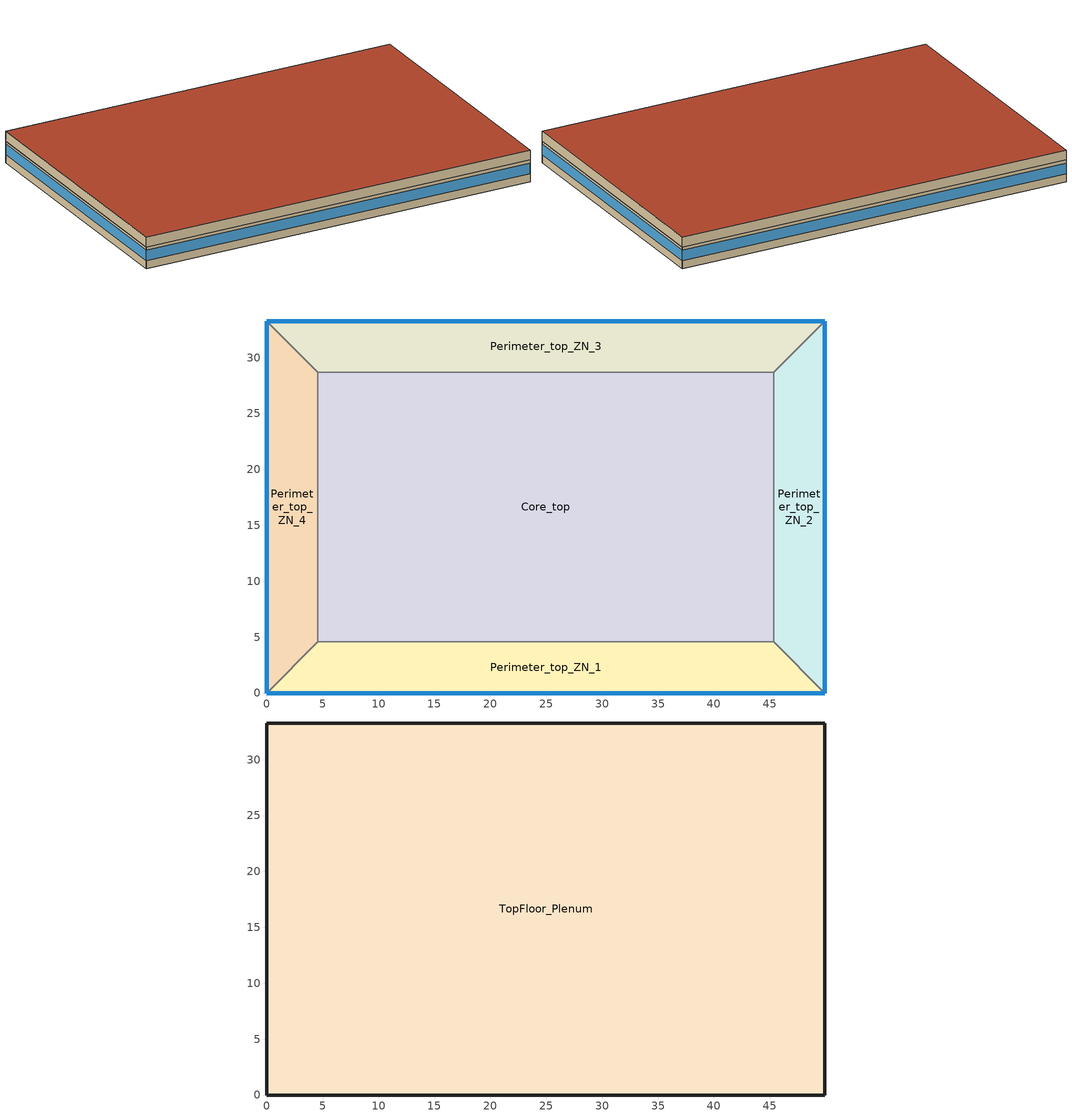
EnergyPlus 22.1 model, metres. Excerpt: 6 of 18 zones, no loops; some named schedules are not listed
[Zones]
Perimeter_top_ZN_1
 floor to MidFloor_Plenum (int_slab_floor): 0,0 4.57,4.57 45.34,4.57 49.91,0 z7.92
 wall outside (nonres_ext_wall_top): 0,0 49.91,0 z7.92:10.67
 wall to Perimeter_top_ZN_2 (int_wall): 49.91,0 45.34,4.57 z7.92:10.67
 window (Window_U_0.363_SHGC_South_0.359): 0,0 49.91,0 z8.95:10.25
 ceiling to TopFloor_Plenum (DropCeiling): 0,0 49.91,0 45.34,4.57 4.57,4.57 z10.67
Perimeter_top_ZN_2
 floor to MidFloor_Plenum (int_slab_floor): 49.91,0 45.34,4.57 45.34,28.7 49.91,33.27 z7.92
 wall outside (nonres_ext_wall_top): 49.91,0 49.91,33.27 z7.92:10.67
 wall to Perimeter_top_ZN_3 (int_wall): 49.91,33.27 45.34,28.7 z7.92:10.67
 window (Window_U_0.363_SHGC_East_0.359): 49.91,0 49.91,33.27 z8.95:10.25
 ceiling to TopFloor_Plenum (DropCeiling): 49.91,0 49.91,33.27 45.34,28.7 45.34,4.57 z10.67
Perimeter_top_ZN_3
 floor to MidFloor_Plenum (int_slab_floor): 49.91,33.27 45.34,28.7 4.57,28.7 0,33.27 z7.92
 wall outside (nonres_ext_wall_top): 49.91,33.27 0,33.27 z7.92:10.67
 wall to Perimeter_top_ZN_4 (int_wall): 0,33.27 4.57,28.7 z7.92:10.67
 window (Window_U_0.363_SHGC_North_0.359): 49.91,33.27 0,33.27 z8.95:10.25
 ceiling to TopFloor_Plenum (DropCeiling): 49.91,33.27 0,33.27 4.57,28.7 45.34,28.7 z10.67
Perimeter_top_ZN_4
 floor to MidFloor_Plenum (int_slab_floor): 0,33.27 4.57,28.7 4.57,4.57 0,0 z7.92
 wall outside (nonres_ext_wall_top): 0,33.27 0,0 z7.92:10.67
 wall to Perimeter_top_ZN_1 (int_wall): 0,0 4.57,4.57 z7.92:10.67
 window (Window_U_0.363_SHGC_West_0.359): 0,33.27 0,0 z8.95:10.25
 ceiling to TopFloor_Plenum (DropCeiling): 0,33.27 0,0 4.57,4.57 4.57,28.7 z10.67
Core_top
 floor to MidFloor_Plenum (int_slab_floor): 45.34,28.7 45.34,4.57 4.57,4.57 4.57,28.7 z7.92
 wall to Perimeter_top_ZN_3 (int_wall): 45.34,28.7 4.57,28.7 z7.92:10.67
 wall to Perimeter_top_ZN_2 (int_wall): 45.34,4.57 45.34,28.7 z7.92:10.67
 wall to Perimeter_top_ZN_1 (int_wall): 4.57,4.57 45.34,4.57 z7.92:10.67
 wall to Perimeter_top_ZN_4 (int_wall): 4.57,28.7 4.57,4.57 z7.92:10.67
 ceiling to TopFloor_Plenum (DropCeiling): 45.34,4.57 45.34,28.7 4.57,28.7 4.57,4.57 z10.67
TopFloor_Plenum
 wall outside (nonres_ext_wall_top): 49.91,33.27 0,33.27 0,0 49.91,0 49.91,33.27 z10.67:11.89
 roof outside (nonres_roof): 49.91,0 49.91,33.27 0,33.27 0,0 z11.89
[Building]
OfficeMedium: North Axis {deg}=0; Terrain=City; Loads Convergence Tolerance Value {W}=0.04; Temperature Convergence Tolerance Value {deltaC}=0.2; Solar Distribution=FullInteriorAndExterior; Maximum Number of Warmup Days=25; Minimum Number of Warmup Days=6
[Site:Location]
Site:Location=Albuquerque.Intl.Sunport_NM_USA WMO=723650; Latitude {N+ S-}=35.04; Longitude {W- E+}=-106.62; Time Zone Relative to GMT {GMT+/-}=-7; Elevation {m}=1620
[SizingPeriod:DesignDay] Day of Month=21; Dry-Bulb Temperature Range Modifier Type=DefaultMultipliers; Humidity Condition Type=Wetbulb; Barometric Pressure {Pa}=83318; Rain {Yes/No}=No; Snow on ground {Yes/No}=No; Daylight Savings Time Indicator=No
Name | Month | Day Type | Maximum Dry-Bulb Temperature {C} | Daily Dry-Bulb Temperature Range {C} | Wetbulb at Maximum Dry-Bulb {C} | Wind Speed {m/s} design conditions vs. traditional 6.71 m/s (15 mph) | Wind Direction {Degrees; N=0, S=180} | Solar Model Indicator | Clearness {0.0 to 1.1} | Wind Speed {m/s} design conditions vs. traditional 3.35 m/s (7mph) | ASHRAE Clear Sky Optical Depth for Beam Irradiance (taub) | ASHRAE Clear Sky Optical Depth for Diffuse Irradiance (taud)
Albuquerque.Intl.Sunport_NM_USA Ann Htg 99.6% Condns DB | 12 | WinterDesignDay | -7.9 | 0 | -7.9 | 3.2 | 0 | ASHRAEClearSky | 0
Albuquerque.Intl.Sunport_NM_USA Ann Clg .4% Condns DB=>MWB | 7 | SummerDesignDay | 35.1 | 13.5 | 15.7 |  | 220 | ASHRAETau |  | 4.4 | 0.463 | 1.887
[Site:WaterMainsTemperature]
Calculation Method=Correlation; Annual average outdoor air temperature {C}=13.6333; Maximum difference in monthly average outdoor air temperatures {C}=23.5
[Site:GroundTemperature:FCfactorMethod]
January Ground Temperature {C}=13.7; February Ground Temperature {C}=7; March Ground Temperature {C}=2.1; April Ground Temperature {C}=2.6; May Ground Temperature {C}=4.3; June Ground Temperature {C}=8.8; July Ground Temperature {C}=13.9; August Ground Temperature {C}=17.8; September Ground Temperature {C}=23.2; October Ground Temperature {C}=25.6; November Ground Temperature {C}=24.1; December Ground Temperature {C}=20.5
[Material:NoMass]
CP02 CARPET PAD: VeryRough, 0.21648, 0.9, 0.7, 0.8
Nonres_Roof_Insulation: MediumSmooth, 5.30668, 0.9, 0.7, 0.7
Nonres_Exterior_Wall_Insulation_top: MediumSmooth, 1.17703, 0.9, 0.7, 0.7
[Construction]
InteriorFurnishings: Std Wood 6inch
DropCeiling: AC02 Acoustic Ceiling
int_wall: G01 13mm gypsum board, G01 13mm gypsum board
int_slab_floor: 100mm Normalweight concrete floor, CP02 CARPET PAD
nonres_roof: F13 Built-up roofing, Nonres_Roof_Insulation, F08 Metal surface
nonres_ext_wall_top: F07 25mm stucco, G01 16mm gypsum board, Nonres_Exterior_Wall_Insulation_top, G01 16mm gypsum board
Window_U_0.363_SHGC_East_0.359: Glazing Layer East
Window_U_0.363_SHGC_South_0.359: Glazing Layer South
Window_U_0.363_SHGC_West_0.359: Glazing Layer West
Window_U_0.363_SHGC_North_0.359: Glazing Layer North
[Material]
Name | Roughness | Thickness {m} | Conductivity {W/m-K} | Density {kg/m3} | Specific Heat {J/kg-K} | Thermal Absorptance | Solar Absorptance | Visible Absorptance | Absorptance:Thermal | Absorptance:Solar | Absorptance:Visible
Std Wood 6inch | MediumSmooth | 0.15 | 0.12 | 540 | 1210 | 0.9 | 0.7 | 0.7
AC02 Acoustic Ceiling | MediumSmooth | 0.0127 | 0.057 | 288 | 1339 | 0.9 | 0.7 | 0.2
F07 25mm stucco | Smooth | 0.0254 | 0.72 | 1856 | 840 | 0.9 | 0.7 | 0.7
F08 Metal surface | Smooth | 0.0008 | 45.28 | 7824 | 500
F13 Built-up roofing | Rough | 0.0095 | 0.16 | 1120 | 1460 |  |  |  | 0.9 | 0.7
G01 13mm gypsum board | Smooth | 0.0127 | 0.16 | 800 | 1090 |  |  |  | 0.9 | 0.7 | 0.5
G01 16mm gypsum board | MediumSmooth | 0.0159 | 0.16 | 800 | 1090
100mm Normalweight concrete floor | MediumRough | 0.1016 | 2.31 | 2322 | 832
[WindowMaterial:SimpleGlazingSystem] U-Factor {W/m2-K}=2.06121; Solar Heat Gain Coefficient=0.359; Visible Transmittance=0.3949
Glazing Layer East; Glazing Layer South; Glazing Layer West; Glazing Layer North
[Zone] Type=1; Multiplier=1; Volume {m3}=autocalculate; Floor Area {m2}=autocalculate
Name | Ceiling Height {m} | Part of Total Floor Area
TopFloor_Plenum | 1.2192 | No
Core_top; Perimeter_top_ZN_3; Perimeter_top_ZN_2; Perimeter_top_ZN_1; Perimeter_top_ZN_4 | 2.7432 | YES
[InternalMass] Construction=InteriorFurnishings
Name | Zone or ZoneList | Surface Area {m2}
Core_top_InternalMass_1 | Core_top | 1967.08
Perimeter_top_ZN_3_InternalMass_1 | Perimeter_top_ZN_3 | 414.675
Perimeter_top_ZN_2_InternalMass_1 | Perimeter_top_ZN_2 | 262.5073
Perimeter_top_ZN_1_InternalMass_1 | Perimeter_top_ZN_1 | 414.6723
Perimeter_top_ZN_4_InternalMass_1 | Perimeter_top_ZN_4 | 262.5056
[People] Number of People Schedule=BLDG_OCC_SCH_wo_SB; Number of People Calculation Method=Area/Person; Floor Area per Person {m2/person}=18.5788; Fraction Radiant=0.3; Sensible Heat Fraction=AUTOCALCULATE; Activity Level Schedule=ACTIVITY_SCH; Enable ASHRAE 55 Comfort Warnings=No; Mean Radiant Temperature Calculation Type=EnclosureAveraged; Work Efficiency Schedule=WORK_EFF_SCH; Clothing Insulation Calculation Method=ClothingInsulationSchedule; Clothing Insulation Schedule=CLOTHING_SCH; Air Velocity Schedule=AIR_VELO_SCH; Thermal Comfort Model 1 Type=FANGER
Name | Zone or ZoneList or Space or SpaceList
Core_top | Core_top
Perimeter_top_ZN_3 | Perimeter_top_ZN_3
Perimeter_top_ZN_2 | Perimeter_top_ZN_2
Perimeter_top_ZN_1 | Perimeter_top_ZN_1
Perimeter_top_ZN_4 | Perimeter_top_ZN_4
[Lights] Schedule=ltg_sch_office; Design Level Calculation Method=Watts/Area; Watts per Zone Floor Area {W/m2}=5.803983; Return Air Fraction=0; Fraction Radiant=0.7; Fraction Visible=0.2; Fraction Replaceable=1; Return Air Fraction Calculated from Plenum Temperature=No
Name | Zone or ZoneList or Space or SpaceList
Core_top_Lights | Core_top
Perimeter_top_ZN_3_Lights | Perimeter_top_ZN_3
Perimeter_top_ZN_2_Lights | Perimeter_top_ZN_2
Perimeter_top_ZN_1_Lights | Perimeter_top_ZN_1
Perimeter_top_ZN_4_Lights | Perimeter_top_ZN_4
[ElectricEquipment] Schedule=BLDG_EQUIP_SCH; Design Level Calculation Method=EquipmentLevel; Fraction Latent=0; Fraction Radiant=0.5; Fraction Lost=0
Name | Zone or ZoneList or Space or SpaceList | Design Level {W}
Core_top_MiscPlug_Equip | Core_top | 7937.16
Perimeter_top_ZN_3_MiscPlug_Equip | Perimeter_top_ZN_3 | 1673.21
Perimeter_top_ZN_2_MiscPlug_Equip | Perimeter_top_ZN_2 | 1059.22
Perimeter_top_ZN_1_MiscPlug_Equip | Perimeter_top_ZN_1 | 1673.2
Perimeter_top_ZN_4_MiscPlug_Equip | Perimeter_top_ZN_4 | 1059.21
[Exterior:Lights] Control Option=AstronomicalClock
Name | Schedule | Design Level {W}
Exterior_Lights_a | Exterior_lighting_schedule_a | 542.49
Exterior_Lights_b | Exterior_lighting_schedule_b_2016 | 280.18
Exterior_Lights_c | Exterior_lighting_schedule_c_2016 | 3002.07
[Daylighting:Controls] Daylighting Method=SplitFlux; Availability Schedule=DaylightAvailSch; Lighting Control Type=Continuousoff; Minimum Input Power Fraction for Continuous or ContinuousOff Dimming Control=0.2; Minimum Light Output Fraction for Continuous or ContinuousOff Dimming Control=0.2; Number of Stepped Control Steps=3; Probability Lighting will be Reset When Needed in Manual Stepped Control=1; Maximum Allowable Discomfort Glare Index=22; Fraction of Lights Controlled by Reference Point 1=0.3835; Illuminance Setpoint at Reference Point 1 {lux}=377; Fraction of Lights Controlled by Reference Point 2=0.1395; Illuminance Setpoint at Reference Point 2 {lux}=377
Name | Zone or Space | Glare Calculation Daylighting Reference Point | Glare Calculation Azimuth Angle of View Direction Clockwise from Zone y-Axis {deg} | Daylighting Reference Point 1 | Daylighting Reference Point 2
Perimeter_top_ZN_1_DaylCtrl | Perimeter_top_ZN_1 | Perimeter_top_ZN_1_DaylRefPt1 | 180 | Perimeter_top_ZN_1_DaylRefPt1 | Perimeter_top_ZN_1_DaylRefPt2
Perimeter_top_ZN_2_DaylCtrl | Perimeter_top_ZN_2 | Perimeter_top_ZN_2_DaylRefPt1 | 90 | Perimeter_top_ZN_2_DaylRefPt1 | Perimeter_top_ZN_2_DaylRefPt2
Perimeter_top_ZN_3_DaylCtrl | Perimeter_top_ZN_3 | Perimeter_top_ZN_3_DaylRefPt1 | 0 | Perimeter_top_ZN_3_DaylRefPt1 | Perimeter_top_ZN_3_DaylRefPt2
Perimeter_top_ZN_4_DaylCtrl | Perimeter_top_ZN_4 | Perimeter_top_ZN_4_DaylRefPt1 | 270 | Perimeter_top_ZN_4_DaylRefPt1 | Perimeter_top_ZN_4_DaylRefPt2
[ZoneInfiltration:DesignFlowRate] Schedule=INFIL_SCH_PNNL; Design Flow Rate Calculation Method=Flow/ExteriorWallArea; Design Flow Rate {m3/s}=0; Flow per Exterior Surface Area {m3/s-m2}=0.000569572; Constant Term Coefficient=0; Temperature Term Coefficient=0; Velocity Term Coefficient=0.224; Velocity Squared Term Coefficient=0
Name | Zone or ZoneList
Perimeter_top_ZN_3_Infiltration | Perimeter_top_ZN_3
Perimeter_top_ZN_2_Infiltration | Perimeter_top_ZN_2
Perimeter_top_ZN_1_Infiltration | Perimeter_top_ZN_1
Perimeter_top_ZN_4_Infiltration | Perimeter_top_ZN_4
TopFloor_Plenum_Infiltration | TopFloor_Plenum
[EnergyManagementSystem:Program]
SET_Perimeter_top_ZN_1_Light_EMS_Program: SET Perimeter_top_ZN_1_LSr_IP =0.093*Perimeter_top_ZN_1_LSr/Perimeter_top_ZN_1_Area; IF (Perimeter_top_ZN_1_Occ_Sensor <= 0) && (Perimeter_top_ZN_1_LSr_IP >= 0.02); SET Perimeter_top_ZN_1_Light_Actuator = 0.02*Perimeter_top_ZN_1_Area/0.09290304; ELSE; SET Perimeter_top_ZN_1_Light_Actuator = NULL; ENDIF
SET_Perimeter_top_ZN_4_Light_EMS_Program: SET Perimeter_top_ZN_4_LSr_IP =0.093*Perimeter_top_ZN_4_LSr/Perimeter_top_ZN_4_Area; IF (Perimeter_top_ZN_4_Occ_Sensor <= 0) && (Perimeter_top_ZN_4_LSr_IP >= 0.02); SET Perimeter_top_ZN_4_Light_Actuator = 0.02*Perimeter_top_ZN_4_Area/0.09290304; ELSE; SET Perimeter_top_ZN_4_Light_Actuator = NULL; ENDIF
SET_Perimeter_bot_ZN_3_Light_EMS_Program: SET Perimeter_bot_ZN_3_LSr_IP =0.093*Perimeter_bot_ZN_3_LSr/Perimeter_bot_ZN_3_Area; IF (Perimeter_bot_ZN_3_Occ_Sensor <= 0) && (Perimeter_bot_ZN_3_LSr_IP >= 0.02); SET Perimeter_bot_ZN_3_Light_Actuator = 0.02*Perimeter_bot_ZN_3_Area/0.09290304; ELSE; SET Perimeter_bot_ZN_3_Light_Actuator = NULL; ENDIF
SET_Perimeter_bot_ZN_2_Light_EMS_Program: SET Perimeter_bot_ZN_2_LSr_IP =0.093*Perimeter_bot_ZN_2_LSr/Perimeter_bot_ZN_2_Area; IF (Perimeter_bot_ZN_2_Occ_Sensor <= 0) && (Perimeter_bot_ZN_2_LSr_IP >= 0.02); SET Perimeter_bot_ZN_2_Light_Actuator = 0.02*Perimeter_bot_ZN_2_Area/0.09290304; ELSE; SET Perimeter_bot_ZN_2_Light_Actuator = NULL; ENDIF
SET_Perimeter_bot_ZN_1_Light_EMS_Program: SET Perimeter_bot_ZN_1_LSr_IP =0.093*Perimeter_bot_ZN_1_LSr/Perimeter_bot_ZN_1_Area; IF (Perimeter_bot_ZN_1_Occ_Sensor <= 0) && (Perimeter_bot_ZN_1_LSr_IP >= 0.02); SET Perimeter_bot_ZN_1_Light_Actuator = 0.02*Perimeter_bot_ZN_1_Area/0.09290304; ELSE; SET Perimeter_bot_ZN_1_Light_Actuator = NULL; ENDIF
SET_Perimeter_bot_ZN_4_Light_EMS_Program: SET Perimeter_bot_ZN_4_LSr_IP =0.093*Perimeter_bot_ZN_4_LSr/Perimeter_bot_ZN_4_Area; IF (Perimeter_bot_ZN_4_Occ_Sensor <= 0) && (Perimeter_bot_ZN_4_LSr_IP >= 0.02); SET Perimeter_bot_ZN_4_Light_Actuator = 0.02*Perimeter_bot_ZN_4_Area/0.09290304; ELSE; SET Perimeter_bot_ZN_4_Light_Actuator = NULL; ENDIF
SET_Perimeter_mid_ZN_3_Light_EMS_Program: SET Perimeter_mid_ZN_3_LSr_IP =0.093*Perimeter_mid_ZN_3_LSr/Perimeter_mid_ZN_3_Area; IF (Perimeter_mid_ZN_3_Occ_Sensor <= 0) && (Perimeter_mid_ZN_3_LSr_IP >= 0.02); SET Perimeter_mid_ZN_3_Light_Actuator = 0.02*Perimeter_mid_ZN_3_Area/0.09290304; ELSE; SET Perimeter_mid_ZN_3_Light_Actuator = NULL; ENDIF
SET_Perimeter_mid_ZN_2_Light_EMS_Program: SET Perimeter_mid_ZN_2_LSr_IP =0.093*Perimeter_mid_ZN_2_LSr/Perimeter_mid_ZN_2_Area; IF (Perimeter_mid_ZN_2_Occ_Sensor <= 0) && (Perimeter_mid_ZN_2_LSr_IP >= 0.02); IF (DaylightSavings==0) && ((Hour < 7) || (Hour > 16)); SET Perimeter_mid_ZN_2_Light_Actuator = 0.02*Perimeter_mid_ZN_2_Area/0.09290304; ELSEIF (DaylightSavings==1) && ((Hour < 6) || (Hour > 15)); SET Perimeter_mid_ZN_2_Light_Actuator = 0.02*Perimeter_mid_ZN_2_Area/0.09290304; ELSE; SET Perimeter_mid_ZN_2_Light_Actuator = NULL; ENDIF; ELSE; SET Perimeter_mid_ZN_2_Light_Actuator = NULL; ENDIF
SET_Perimeter_mid_ZN_1_Light_EMS_Program: SET Perimeter_mid_ZN_1_LSr_IP =0.093*Perimeter_mid_ZN_1_LSr/Perimeter_mid_ZN_1_Area; IF (Perimeter_mid_ZN_1_Occ_Sensor <= 0) && (Perimeter_mid_ZN_1_LSr_IP >= 0.02); SET Perimeter_mid_ZN_1_Light_Actuator = 0.02*Perimeter_mid_ZN_1_Area/0.09290304; ELSE; SET Perimeter_mid_ZN_1_Light_Actuator = NULL; ENDIF
SET_Perimeter_mid_ZN_4_Light_EMS_Program: SET Perimeter_mid_ZN_4_LSr_IP =0.093*Perimeter_mid_ZN_4_LSr/Perimeter_mid_ZN_4_Area; IF (Perimeter_mid_ZN_4_Occ_Sensor <= 0) && (Perimeter_mid_ZN_4_LSr_IP >= 0.02); SET Perimeter_mid_ZN_4_Light_Actuator = 0.02*Perimeter_mid_ZN_4_Area/0.09290304; ELSE; SET Perimeter_mid_ZN_4_Light_Actuator = NULL; ENDIF
pacu_vav_bot_MAX_OA_FRAC: IF pacu_vav_bot_OA > pacu_vav_bot_OA_VRP; SET pacu_vav_bot_MAX_OA_FRAC = NULL; ELSE; IF pacu_vav_bot_SUPPLY_FLOW > 0; SET pacu_vav_bot_MAX_OA_FRAC =      0.9561 / pacu_vav_bot_SUPPLY_FLOW; ELSE; SET pacu_vav_bot_MAX_OA_FRAC = NULL; ENDIF; ENDIF
pacu_vav_mid_MAX_OA_FRAC: IF pacu_vav_mid_OA > pacu_vav_mid_OA_VRP; SET pacu_vav_mid_MAX_OA_FRAC = NULL; ELSE; IF pacu_vav_mid_SUPPLY_FLOW > 0; SET pacu_vav_mid_MAX_OA_FRAC =      0.9561 / pacu_vav_mid_SUPPLY_FLOW; ELSE; SET pacu_vav_mid_MAX_OA_FRAC = NULL; ENDIF; ENDIF
pacu_vav_top_MAX_OA_FRAC: IF pacu_vav_top_OA > pacu_vav_top_OA_VRP; SET pacu_vav_top_MAX_OA_FRAC = NULL; ELSE; IF pacu_vav_top_SUPPLY_FLOW > 0; SET pacu_vav_top_MAX_OA_FRAC =      0.9561 / pacu_vav_top_SUPPLY_FLOW; ELSE; SET pacu_vav_top_MAX_OA_FRAC = NULL; ENDIF; ENDIF
OA_BASED_OPTIMUM_START_EMS_Program: IF DaylightSavings==0 && DayOfWeek>1 && Hour==5 && OAT<23.9 && OAT>1.7; SET CLGSETP_SCH_Actuator = 26.7; SET HTGSETP_SCH_Actuator = 15.6; SET CLGSETP_SCH_w_SB_Actuator = 26.7; SET HTGSETP_SCH_w_SB_Actuator = 15.6; ELSEIF DaylightSavings==1 && DayOfWeek>1 && Hour==4 && OAT<23.9 && OAT>1.7; SET CLGSETP_SCH_Actuator = 26.7; SET HTGSETP_SCH_Actuator = 15.6; SET CLGSETP_SCH_w_SB_Actuator = 26.7; SET HTGSETP_SCH_w_SB_Actuator = 15.6; ELSE; SET CLGSETP_SCH_Actuator = NULL; SET HTGSETP_SCH_Actuator = NULL; SET CLGSETP_SCH_w_SB_Actuator = NULL; SET HTGSETP_SCH_w_SB_Actuator = NULL; ENDIF
[EnergyManagementSystem:ProgramCallingManager]
Transformer_Load_Prog_Manager: AfterPredictorAfterHVACManagers; Transformer_Load_Prog
SET_Core_bottom_Light_EMS_Program_Prog_Manager: BeginTimestepBeforePredictor; SET_Core_bottom_Light_EMS_Program
SET_Core_mid_Light_EMS_Program_Prog_Manager: BeginTimestepBeforePredictor; SET_Core_mid_Light_EMS_Program
SET_Core_top_Light_EMS_Program_Prog_Manager: BeginTimestepBeforePredictor; SET_Core_top_Light_EMS_Program
SET_Perimeter_top_ZN_3_Light_EMS_Program_Prog_Manager: BeginTimestepBeforePredictor; SET_Perimeter_top_ZN_3_Light_EMS_Program
SET_Perimeter_top_ZN_2_Light_EMS_Program_Prog_Manager: BeginTimestepBeforePredictor; SET_Perimeter_top_ZN_2_Light_EMS_Program
SET_Perimeter_top_ZN_1_Light_EMS_Program_Prog_Manager: BeginTimestepBeforePredictor; SET_Perimeter_top_ZN_1_Light_EMS_Program
SET_Perimeter_top_ZN_4_Light_EMS_Program_Prog_Manager: BeginTimestepBeforePredictor; SET_Perimeter_top_ZN_4_Light_EMS_Program
SET_Perimeter_bot_ZN_3_Light_EMS_Program_Prog_Manager: BeginTimestepBeforePredictor; SET_Perimeter_bot_ZN_3_Light_EMS_Program
SET_Perimeter_bot_ZN_2_Light_EMS_Program_Prog_Manager: BeginTimestepBeforePredictor; SET_Perimeter_bot_ZN_2_Light_EMS_Program
SET_Perimeter_bot_ZN_1_Light_EMS_Program_Prog_Manager: BeginTimestepBeforePredictor; SET_Perimeter_bot_ZN_1_Light_EMS_Program
SET_Perimeter_bot_ZN_4_Light_EMS_Program_Prog_Manager: BeginTimestepBeforePredictor; SET_Perimeter_bot_ZN_4_Light_EMS_Program
SET_Perimeter_mid_ZN_3_Light_EMS_Program_Prog_Manager: BeginTimestepBeforePredictor; SET_Perimeter_mid_ZN_3_Light_EMS_Program
SET_Perimeter_mid_ZN_2_Light_EMS_Program_Prog_Manager: BeginTimestepBeforePredictor; SET_Perimeter_mid_ZN_2_Light_EMS_Program
SET_Perimeter_mid_ZN_1_Light_EMS_Program_Prog_Manager: BeginTimestepBeforePredictor; SET_Perimeter_mid_ZN_1_Light_EMS_Program
SET_Perimeter_mid_ZN_4_Light_EMS_Program_Prog_Manager: BeginTimestepBeforePredictor; SET_Perimeter_mid_ZN_4_Light_EMS_Program
pacu_vav_bot_MAX_OA_FRAC_Prog_Manager: AfterPredictorAfterHVACManagers; pacu_vav_bot_MAX_OA_FRAC
pacu_vav_mid_MAX_OA_FRAC_Prog_Manager: AfterPredictorAfterHVACManagers; pacu_vav_mid_MAX_OA_FRAC
pacu_vav_top_MAX_OA_FRAC_Prog_Manager: AfterPredictorAfterHVACManagers; pacu_vav_top_MAX_OA_FRAC
OA_BASED_OPTIMUM_START_EMS_Program Manager: BeginTimestepBeforePredictor; OA_BASED_OPTIMUM_START_EMS_Program
[EnergyManagementSystem:OutputVariable]
Wired_LTG: EMS Variable=Wired_LTG; Type of Data in Variable=Summed; Update Frequency=ZoneTimeStep; Units=J
[ElectricLoadCenter:Transformer]
Transformer 1: Availability Schedule=Always_On; Transformer Usage=PowerInFromGrid; Rated Capacity {VA}=45000; Phase=3; Conductor Material=Aluminum; Full Load Temperature Rise {C}=150; Fraction of Eddy Current Losses=0.1; Performance Input Method=NominalEfficiency; Nameplate Efficiency=0.984; Per Unit Load for Nameplate Efficiency=0.35; Reference Temperature for Nameplate Efficiency {C}=75; Consider Transformer Loss for Utility Cost=Yes; Meter 1=Wired_LTG_Electricity; Meter 2=Wired_INT_EQUIP
